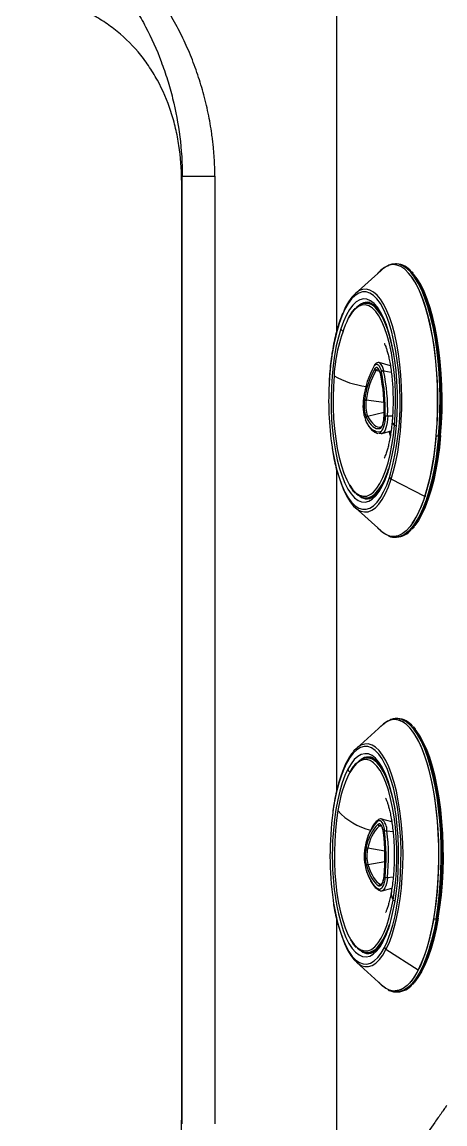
# Model space of a CAD drawing. Extents: x 398 to 508, y 623 to 782.
# Drawn here: x 458.9 to 464.03, y 707.91 to 721.27 of the extents above; entities that cross this region are included whole.
import ezdxf

# ---------------------------------------------------------------- set-up
doc = ezdxf.new("R2010")
doc.units = 0
doc.header["$MEASUREMENT"] = 0
doc.layers.add('GEOMETRY', color=2, linetype='Continuous', lineweight=25)

msp = doc.modelspace()

# ---------------------------------------------------------------- linework, layer by layer
at = {"layer": 'GEOMETRY'}
for p, q in [((462.714, 722.039), (462.714, 717.511)), ((460.835, 719.351), (460.835, 707.959)), ((460.844, 719.399), (461.239, 719.399)), ((460.844, 707.911), (460.844, 719.399)), ((461.239, 719.399), (461.239, 707.911)), ((463.443, 718.338), (463.43, 718.338)), ((463.255, 718.258), (462.941, 717.976)), ((463.644, 718.227), (463.634, 718.238)), ((463.119, 717.861), (463.071, 717.861)), ((463.369, 717.101), (463.233, 717.14)), ((463.233, 717.14), (463.239, 717.137)), ((463.195, 717.047), (463.237, 717.036)), ((463.288, 717.04), (463.38, 717.024)), ((463.291, 716.659), (463.076, 716.684)), ((463.093, 716.493), (463.293, 716.538)), ((463.336, 716.495), (463.395, 716.496)), ((463.268, 716.283), (463.377, 716.314)), ((463.35, 716.309), (463.368, 716.257)), ((463.966, 716.252), (463.953, 716.252)), ((463.348, 715.861), (463.337, 715.822)), ((462.714, 715.849), (462.714, 711.936)), ((463.337, 715.81), (463.349, 715.85)), ((463.357, 715.747), (463.371, 715.791)), ((463.786, 715.519), (463.378, 715.726)), ((463.071, 715.499), (463.119, 715.499)), ((463.795, 715.529), (463.787, 715.518)), ((462.941, 715.384), (463.255, 715.102)), ((463.43, 715.023), (463.443, 715.023)), ((463.435, 715.023), (463.43, 715.023)), ((463.445, 712.826), (463.441, 712.826)), ((463.458, 712.826), (463.445, 712.826)), ((463.27, 712.746), (462.956, 712.464)), ((463.134, 712.349), (463.086, 712.349)), ((463.386, 711.574), (463.264, 711.608)), ((463.383, 711.591), (463.377, 711.576)), ((463.236, 711.527), (463.261, 711.52)), ((463.327, 711.463), (463.401, 711.455)), ((463.302, 711.219), (463.095, 711.253)), ((463.097, 711.056), (463.303, 711.094)), ((463.245, 710.817), (463.263, 710.822)), ((463.334, 710.899), (463.403, 710.905)), ((463.269, 710.737), (463.387, 710.771)), ((462.714, 710.399), (462.714, 706.229)), ((463.936, 710.395), (463.923, 710.395)), ((463.296, 710.051), (463.328, 710.118)), ((463.086, 709.987), (463.134, 709.987)), ((463.707, 709.776), (463.315, 710.025)), ((462.956, 709.872), (463.27, 709.59)), ((463.647, 709.607), (463.652, 709.614)), ((463.445, 709.511), (463.458, 709.511))]:
    msp.add_line(p, q, dxfattribs=at)
at = {"layer": 'GEOMETRY', "flags": 128}
for points in [[(463.924, 716.255), (463.935, 716.404), (463.941, 716.555), (463.942, 716.707), (463.939, 716.859), (463.932, 717.009), (463.919, 717.157), (463.903, 717.3), (463.882, 717.438), (463.857, 717.57), (463.828, 717.694), (463.796, 717.81), (463.76, 717.916), (463.721, 718.011), (463.68, 718.095), (463.636, 718.167), (463.59, 718.226), (463.543, 718.272), (463.494, 718.305), (463.445, 718.323), (463.395, 718.328), (463.346, 718.318), (463.296, 718.295), (463.248, 718.257), (463.212, 718.22)], [(463.953, 716.252), (463.964, 716.402), (463.97, 716.554), (463.971, 716.707), (463.968, 716.86), (463.961, 717.011), (463.948, 717.16), (463.932, 717.304), (463.911, 717.443), (463.886, 717.575), (463.857, 717.7), (463.824, 717.817), (463.788, 717.923), (463.749, 718.019), (463.707, 718.103), (463.663, 718.176), (463.617, 718.235), (463.57, 718.281), (463.521, 718.314), (463.471, 718.333), (463.429, 718.338)], [(463.966, 716.252), (463.977, 716.402), (463.983, 716.554), (463.984, 716.707), (463.981, 716.86), (463.973, 717.011), (463.961, 717.16), (463.945, 717.304), (463.924, 717.443), (463.899, 717.575), (463.87, 717.7), (463.837, 717.817), (463.801, 717.923), (463.762, 718.019), (463.72, 718.103), (463.676, 718.176), (463.63, 718.235), (463.622, 718.244)], [(463.787, 715.518), (463.82, 715.63), (463.85, 715.752), (463.876, 715.881), (463.898, 716.017), (463.916, 716.159), (463.93, 716.305), (463.939, 716.454), (463.943, 716.606), (463.943, 716.757), (463.939, 716.909), (463.929, 717.058), (463.916, 717.204), (463.898, 717.346), (463.876, 717.482), (463.85, 717.611), (463.82, 717.732), (463.786, 717.844), (463.749, 717.946), (463.71, 718.038), (463.667, 718.118), (463.634, 718.17)], [(463.978, 716.258), (463.989, 716.405), (463.995, 716.555), (463.996, 716.707), (463.993, 716.858), (463.986, 717.007), (463.974, 717.154), (463.957, 717.296), (463.936, 717.434), (463.912, 717.565), (463.883, 717.688), (463.851, 717.803), (463.815, 717.908), (463.777, 718.003), (463.736, 718.086), (463.692, 718.158), (463.651, 718.211)], [(463.355, 717.62), (463.323, 717.707), (463.287, 717.788), (463.247, 717.857), (463.206, 717.913), (463.163, 717.956), (463.119, 717.984), (463.074, 717.999), (463.029, 717.998), (462.984, 717.984), (462.94, 717.955), (462.897, 717.912), (462.856, 717.856), (462.817, 717.787), (462.78, 717.705), (462.747, 717.613)], [(462.994, 718.013), (462.987, 718.009), (462.944, 717.978), (462.902, 717.934), (462.861, 717.877), (462.822, 717.807), (462.794, 717.744)], [(463.378, 715.726), (463.408, 715.827), (463.434, 715.938), (463.457, 716.056), (463.476, 716.18), (463.49, 716.31), (463.5, 716.443), (463.506, 716.579), (463.507, 716.715), (463.503, 716.852), (463.496, 716.987), (463.483, 717.118), (463.467, 717.245), (463.446, 717.366), (463.421, 717.48), (463.393, 717.586), (463.361, 717.683), (463.327, 717.769), (463.289, 717.845), (463.25, 717.908), (463.208, 717.959), (463.165, 717.996), (463.121, 718.02), (463.076, 718.03), (463.032, 718.027), (462.994, 718.013)], [(463.322, 717.593), (463.321, 717.598), (463.287, 717.682), (463.25, 717.753), (463.211, 717.813), (463.17, 717.858), (463.127, 717.891), (463.084, 717.908), (463.041, 717.912), (462.997, 717.901), (462.954, 717.876), (462.913, 717.836), (462.873, 717.784), (462.835, 717.718), (462.799, 717.64), (462.767, 717.551)], [(463.119, 717.873), (463.097, 717.871), (463.064, 717.861)], [(463.129, 717.817), (463.108, 717.828), (463.066, 717.84), (463.024, 717.838), (462.981, 717.821), (462.94, 717.789), (462.9, 717.744), (462.862, 717.685), (462.858, 717.678)], [(463.143, 717.859), (463.14, 717.859), (463.119, 717.861)], [(463.419, 716.381), (463.427, 716.508), (463.431, 716.638), (463.431, 716.768), (463.425, 716.897), (463.415, 717.023), (463.4, 717.145), (463.381, 717.261), (463.357, 717.37), (463.33, 717.47), (463.299, 717.561), (463.266, 717.64), (463.229, 717.707), (463.191, 717.761), (463.15, 717.802), (463.129, 717.817)], [(463.411, 717.24), (463.41, 717.244), (463.388, 717.353), (463.363, 717.454), (463.334, 717.546), (463.301, 717.627), (463.267, 717.698), (463.229, 717.757), (463.19, 717.803), (463.189, 717.805)], [(462.767, 717.551), (462.738, 717.451), (462.712, 717.343), (462.691, 717.227), (462.674, 717.104), (462.661, 716.977), (462.653, 716.846), (462.649, 716.713), (462.651, 716.579), (462.656, 716.447), (462.667, 716.317), (462.682, 716.192), (462.701, 716.073), (462.725, 715.96), (462.752, 715.856), (462.783, 715.762), (462.817, 715.679), (462.854, 715.607), (462.893, 715.548), (462.934, 715.502), (462.976, 715.47), (463.02, 715.452), (463.063, 715.448), (463.107, 715.459), (463.149, 715.485), (463.191, 715.524), (463.231, 715.577), (463.269, 715.642), (463.305, 715.72), (463.337, 715.81)], [(463.349, 715.85), (463.366, 715.909), (463.391, 716.017), (463.413, 716.134), (463.43, 716.256), (463.443, 716.384), (463.451, 716.515), (463.455, 716.648), (463.453, 716.781), (463.447, 716.913), (463.437, 717.043), (463.422, 717.168), (463.402, 717.288), (463.379, 717.4), (463.351, 717.504), (463.322, 717.593)], [(463.172, 717.101), (463.184, 717.114), (463.196, 717.121), (463.208, 717.121), (463.22, 717.115), (463.232, 717.102), (463.242, 717.083), (463.251, 717.059), (463.259, 717.03)], [(463.248, 717.007), (463.242, 717.03), (463.234, 717.05), (463.226, 717.065), (463.217, 717.075), (463.207, 717.08), (463.197, 717.08), (463.187, 717.075), (463.178, 717.064)], [(463.221, 717.061), (463.22, 717.061), (463.211, 717.061), (463.203, 717.056), (463.195, 717.047)], [(462.686, 716.98), (462.677, 716.852), (462.673, 716.723), (462.674, 716.592), (462.679, 716.463), (462.69, 716.337), (462.705, 716.215), (462.724, 716.099), (462.747, 715.99), (462.774, 715.89), (462.805, 715.8), (462.839, 715.72), (462.87, 715.663)], [(463.243, 716.301), (463.22, 716.299), (463.197, 716.303), (463.174, 716.312), (463.151, 716.327), (463.129, 716.348), (463.108, 716.375), (463.088, 716.407), (463.068, 716.444)], [(463.076, 716.478), (463.094, 716.442), (463.114, 716.412), (463.134, 716.387), (463.155, 716.367), (463.176, 716.352), (463.198, 716.343), (463.22, 716.34), (463.242, 716.342)], [(463.093, 716.493), (463.111, 716.459), (463.13, 716.429), (463.15, 716.405), (463.17, 716.385), (463.191, 716.371), (463.212, 716.362), (463.234, 716.359), (463.255, 716.361)], [(463.242, 716.342), (463.251, 716.347), (463.261, 716.357), (463.269, 716.372), (463.277, 716.391), (463.283, 716.414), (463.288, 716.441), (463.291, 716.469), (463.293, 716.499)], [(463.306, 716.496), (463.304, 716.459), (463.3, 716.424), (463.294, 716.391), (463.286, 716.362), (463.277, 716.338), (463.266, 716.32), (463.255, 716.307), (463.243, 716.301)], [(463.336, 716.495), (463.334, 716.454), (463.329, 716.416), (463.323, 716.38), (463.314, 716.349), (463.304, 716.323), (463.292, 716.303), (463.28, 716.289), (463.266, 716.282)], [(463.133, 715.546), (463.164, 715.571), (463.204, 715.617), (463.242, 715.675), (463.278, 715.747), (463.31, 715.83), (463.34, 715.924), (463.366, 716.027), (463.388, 716.139), (463.405, 716.257), (463.419, 716.381)], [(463.266, 716.282), (463.243, 716.28), (463.227, 716.282)], [(463.35, 716.309), (463.357, 716.3), (463.369, 716.284)], [(463.924, 716.255), (463.909, 716.11), (463.89, 715.97), (463.866, 715.836), (463.839, 715.709), (463.808, 715.59), (463.773, 715.481), (463.735, 715.382), (463.695, 715.293), (463.652, 715.217), (463.607, 715.154), (463.56, 715.103), (463.511, 715.066), (463.462, 715.042), (463.413, 715.033), (463.363, 715.037), (463.314, 715.056), (463.265, 715.088), (463.218, 715.134), (463.212, 715.141)], [(463.953, 716.252), (463.938, 716.107), (463.919, 715.966), (463.895, 715.831), (463.867, 715.703), (463.836, 715.584), (463.801, 715.474), (463.763, 715.374), (463.722, 715.285), (463.679, 715.209), (463.634, 715.145), (463.586, 715.094), (463.538, 715.056), (463.489, 715.032), (463.439, 715.023), (463.435, 715.023)], [(463.966, 716.252), (463.951, 716.107), (463.931, 715.966), (463.908, 715.831), (463.88, 715.703), (463.849, 715.584), (463.814, 715.474), (463.776, 715.374), (463.735, 715.285), (463.692, 715.209), (463.646, 715.145), (463.626, 715.121)], [(463.978, 716.258), (463.963, 716.113), (463.944, 715.974), (463.921, 715.841), (463.894, 715.714), (463.863, 715.597), (463.828, 715.488), (463.791, 715.389), (463.75, 715.302), (463.708, 715.226), (463.665, 715.166)], [(463.978, 716.258), (463.979, 716.257), (463.979, 716.256), (463.979, 716.255), (463.977, 716.254), (463.975, 716.253), (463.973, 716.253), (463.969, 716.253), (463.966, 716.252)], [(462.662, 716.116), (462.668, 716.08), (462.69, 715.96), (462.717, 715.848), (462.747, 715.746), (462.781, 715.653), (462.817, 715.572), (462.856, 715.503), (462.898, 715.447), (462.941, 715.405), (462.985, 715.376), (463.03, 715.362), (463.075, 715.362), (463.12, 715.376), (463.164, 715.405), (463.207, 715.448), (463.248, 715.504), (463.287, 715.574), (463.324, 715.655), (463.357, 715.747)], [(462.731, 715.8), (462.738, 715.774), (462.77, 715.677), (462.805, 715.591), (462.842, 715.516), (462.882, 715.452), (462.923, 715.402), (462.966, 715.364), (463.01, 715.34), (463.012, 715.34)], [(463.012, 715.34), (463.055, 715.33), (463.099, 715.333), (463.144, 715.351), (463.187, 715.382), (463.23, 715.426), (463.27, 715.483), (463.309, 715.553), (463.345, 715.634), (463.378, 715.726)], [(462.87, 715.663), (462.875, 715.653), (462.914, 715.599), (462.954, 715.559), (462.996, 715.532), (463.038, 715.52), (463.081, 715.523), (463.123, 715.54), (463.133, 715.546)], [(463.119, 715.487), (463.097, 715.489), (463.064, 715.499)], [(463.119, 715.499), (463.141, 715.501), (463.151, 715.503)], [(463.895, 710.399), (463.916, 710.537), (463.933, 710.68), (463.945, 710.827), (463.953, 710.977), (463.957, 711.129), (463.956, 711.281), (463.95, 711.433), (463.94, 711.582), (463.925, 711.727), (463.906, 711.868), (463.883, 712.002), (463.856, 712.13), (463.825, 712.249), (463.791, 712.359), (463.753, 712.459), (463.713, 712.548), (463.67, 712.625), (463.625, 712.69), (463.578, 712.742), (463.53, 712.78), (463.481, 712.805), (463.432, 712.816), (463.382, 712.812), (463.333, 712.795), (463.284, 712.763), (463.237, 712.718), (463.227, 712.708)], [(463.707, 709.776), (463.748, 709.863), (463.786, 709.961), (463.821, 710.069), (463.852, 710.186), (463.88, 710.312), (463.904, 710.446), (463.923, 710.585), (463.939, 710.729), (463.95, 710.878), (463.956, 711.028), (463.958, 711.18), (463.956, 711.332), (463.948, 711.482), (463.937, 711.63), (463.921, 711.773), (463.9, 711.912), (463.876, 712.044), (463.847, 712.169), (463.816, 712.285), (463.78, 712.392), (463.742, 712.488), (463.701, 712.573), (463.657, 712.646), (463.612, 712.706), (463.565, 712.753), (463.516, 712.787), (463.467, 712.807), (463.418, 712.813), (463.368, 712.805), (463.319, 712.783), (463.271, 712.747), (463.27, 712.746)], [(463.923, 710.395), (463.945, 710.533), (463.962, 710.677), (463.974, 710.825), (463.982, 710.976), (463.986, 711.129), (463.985, 711.282), (463.979, 711.434), (463.969, 711.584), (463.954, 711.73), (463.935, 711.872), (463.912, 712.007), (463.884, 712.136), (463.853, 712.256), (463.819, 712.366), (463.781, 712.467), (463.741, 712.556), (463.697, 712.634), (463.652, 712.699), (463.605, 712.751), (463.557, 712.79), (463.508, 712.815), (463.458, 712.825), (463.445, 712.826)], [(463.936, 710.395), (463.957, 710.533), (463.974, 710.677), (463.987, 710.825), (463.995, 710.976), (463.999, 711.129), (463.997, 711.282), (463.992, 711.434), (463.981, 711.584), (463.967, 711.73), (463.948, 711.872), (463.924, 712.007), (463.897, 712.136), (463.866, 712.256), (463.832, 712.366), (463.794, 712.467), (463.753, 712.556), (463.71, 712.634), (463.665, 712.699), (463.641, 712.727)], [(463.949, 710.404), (463.97, 710.541), (463.987, 710.683), (463.999, 710.829), (464.007, 710.979), (464.011, 711.129), (464.01, 711.281), (464.004, 711.431), (463.994, 711.579), (463.979, 711.724), (463.96, 711.863), (463.937, 711.997), (463.91, 712.124), (463.88, 712.243), (463.846, 712.352), (463.809, 712.452), (463.768, 712.54), (463.726, 712.617), (463.683, 712.679)], [(463.328, 712.22), (463.307, 712.265), (463.268, 712.336), (463.227, 712.394), (463.184, 712.438), (463.141, 712.469), (463.096, 712.486), (463.051, 712.488), (463.006, 712.475), (462.961, 712.448), (462.918, 712.408), (462.877, 712.353), (462.838, 712.286)], [(463.341, 712.07), (463.338, 712.08), (463.304, 712.164), (463.267, 712.237), (463.229, 712.297), (463.188, 712.344), (463.146, 712.377), (463.103, 712.396), (463.059, 712.4), (463.016, 712.391), (462.973, 712.366), (462.931, 712.328), (462.891, 712.276), (462.853, 712.211)], [(462.956, 712.464), (462.926, 712.433), (462.918, 712.424)], [(463.315, 710.025), (463.352, 710.104), (463.386, 710.193), (463.416, 710.293), (463.444, 710.401), (463.467, 710.518), (463.487, 710.641), (463.502, 710.769), (463.513, 710.902), (463.519, 711.037), (463.522, 711.174), (463.519, 711.31), (463.512, 711.446), (463.501, 711.578), (463.485, 711.706), (463.465, 711.829), (463.441, 711.944), (463.414, 712.052), (463.383, 712.151), (463.349, 712.24), (463.312, 712.317), (463.273, 712.383), (463.232, 712.437), (463.189, 712.477), (463.146, 712.504), (463.101, 712.518), (463.057, 712.517), (463.012, 712.503), (462.968, 712.475), (462.956, 712.464)], [(463.147, 712.303), (463.124, 712.316), (463.081, 712.328), (463.039, 712.326), (462.997, 712.309), (462.955, 712.277), (462.916, 712.232), (462.878, 712.173), (462.875, 712.168)], [(463.134, 712.361), (463.111, 712.359), (463.079, 712.349)], [(463.159, 712.347), (463.156, 712.348), (463.134, 712.349)], [(463.402, 710.626), (463.42, 710.745), (463.433, 710.868), (463.442, 710.996), (463.446, 711.125), (463.445, 711.256), (463.44, 711.385), (463.429, 711.511), (463.414, 711.633), (463.395, 711.749), (463.372, 711.858), (463.345, 711.958), (463.314, 712.049), (463.281, 712.128), (463.244, 712.195), (463.206, 712.249), (463.165, 712.29), (463.147, 712.303)], [(463.425, 711.731), (463.405, 711.833), (463.379, 711.935), (463.35, 712.027), (463.319, 712.11), (463.284, 712.181), (463.247, 712.241), (463.208, 712.288), (463.205, 712.292)], [(462.853, 712.211), (462.817, 712.134), (462.785, 712.046), (462.755, 711.947), (462.73, 711.84), (462.708, 711.724), (462.69, 711.602), (462.677, 711.474), (462.671, 711.386)], [(463.328, 710.118), (463.333, 710.13), (463.367, 710.221), (463.398, 710.323), (463.425, 710.433), (463.448, 710.552), (463.467, 710.677), (463.482, 710.808), (463.492, 710.943), (463.497, 711.08), (463.498, 711.218), (463.494, 711.356), (463.485, 711.491), (463.471, 711.624), (463.454, 711.751), (463.432, 711.871), (463.406, 711.984), (463.376, 712.088), (463.343, 712.182), (463.328, 712.22)], [(463.36, 710.326), (463.379, 710.389), (463.404, 710.497), (463.426, 710.613), (463.443, 710.735), (463.457, 710.862), (463.465, 710.993), (463.469, 711.126), (463.468, 711.259), (463.463, 711.392), (463.452, 711.521), (463.438, 711.647), (463.419, 711.767), (463.395, 711.88), (463.368, 711.985), (463.341, 712.07)], [(462.732, 711.71), (462.714, 711.592), (462.701, 711.468), (462.693, 711.341), (462.689, 711.211), (462.689, 711.081), (462.695, 710.952), (462.705, 710.826), (462.72, 710.704), (462.739, 710.587), (462.762, 710.479), (462.79, 710.378), (462.82, 710.288), (462.854, 710.209), (462.884, 710.153)], [(463.218, 711.585), (463.23, 711.59), (463.243, 711.589), (463.254, 711.58), (463.266, 711.566), (463.276, 711.546), (463.285, 711.52), (463.292, 711.49), (463.298, 711.457)], [(463.285, 711.442), (463.281, 711.469), (463.275, 711.493), (463.268, 711.514), (463.26, 711.53), (463.25, 711.542), (463.241, 711.548), (463.231, 711.549), (463.221, 711.545)], [(463.252, 711.53), (463.245, 711.53), (463.236, 711.527)], [(463.097, 711.056), (463.112, 711.011), (463.129, 710.969), (463.146, 710.931), (463.164, 710.898), (463.184, 710.87), (463.204, 710.847), (463.224, 710.829), (463.245, 710.817)], [(463.228, 710.758), (463.206, 710.771), (463.184, 710.79), (463.162, 710.815), (463.142, 710.845), (463.122, 710.881), (463.103, 710.921), (463.085, 710.966), (463.069, 711.016)], [(463.079, 711.044), (463.094, 710.996), (463.111, 710.954), (463.129, 710.915), (463.148, 710.881), (463.167, 710.853), (463.188, 710.829), (463.209, 710.811), (463.23, 710.798)], [(463.304, 710.904), (463.3, 710.87), (463.293, 710.838), (463.285, 710.81), (463.275, 710.788), (463.264, 710.771), (463.253, 710.76), (463.241, 710.755), (463.228, 710.758)], [(463.23, 710.798), (463.24, 710.796), (463.25, 710.8), (463.259, 710.808), (463.268, 710.822), (463.276, 710.84), (463.283, 710.863), (463.288, 710.888), (463.292, 710.916)], [(463.245, 710.817), (463.254, 710.815), (463.257, 710.816)], [(463.334, 710.899), (463.329, 710.861), (463.322, 710.826), (463.313, 710.796), (463.302, 710.772), (463.29, 710.753), (463.277, 710.741), (463.269, 710.737)], [(463.375, 710.767), (463.377, 710.762), (463.383, 710.746)], [(462.675, 710.622), (462.68, 710.586), (462.702, 710.465), (462.728, 710.352), (462.758, 710.248), (462.791, 710.155), (462.827, 710.072), (462.866, 710.001), (462.907, 709.943), (462.949, 709.898), (462.993, 709.868), (463.038, 709.851), (463.083, 709.849), (463.128, 709.862), (463.172, 709.888), (463.216, 709.929), (463.257, 709.983), (463.296, 710.051)], [(462.709, 710.607), (462.715, 710.57), (462.739, 710.457), (462.766, 710.352), (462.796, 710.257), (462.83, 710.173), (462.866, 710.1), (462.905, 710.04), (462.946, 709.993), (462.988, 709.96), (463.031, 709.941), (463.075, 709.936), (463.118, 709.946), (463.161, 709.97), (463.203, 710.009), (463.243, 710.06), (463.281, 710.125)], [(463.145, 710.032), (463.179, 710.059), (463.219, 710.105), (463.257, 710.163), (463.292, 710.235), (463.325, 710.318), (463.355, 710.412), (463.38, 710.515), (463.402, 710.626)], [(463.895, 710.399), (463.869, 710.268), (463.84, 710.144), (463.808, 710.03), (463.772, 709.925), (463.733, 709.83), (463.691, 709.747), (463.647, 709.676), (463.601, 709.618), (463.554, 709.573), (463.505, 709.542), (463.456, 709.524), (463.406, 709.521), (463.357, 709.532), (463.308, 709.556), (463.26, 709.595), (463.227, 709.629)], [(463.923, 710.395), (463.898, 710.263), (463.869, 710.138), (463.836, 710.023), (463.8, 709.917), (463.761, 709.822), (463.719, 709.739), (463.674, 709.668), (463.628, 709.609), (463.581, 709.564), (463.532, 709.532), (463.482, 709.515), (463.443, 709.511)], [(463.936, 710.395), (463.911, 710.263), (463.882, 710.138), (463.849, 710.023), (463.813, 709.917), (463.773, 709.822), (463.732, 709.739), (463.687, 709.668), (463.641, 709.609), (463.634, 709.602)], [(463.949, 710.404), (463.924, 710.273), (463.895, 710.151), (463.863, 710.037), (463.827, 709.932), (463.788, 709.838), (463.747, 709.756), (463.703, 709.685), (463.66, 709.63)], [(463.949, 710.404), (463.95, 710.402), (463.95, 710.4), (463.949, 710.399), (463.948, 710.397), (463.946, 710.396), (463.943, 710.395), (463.94, 710.395), (463.936, 710.395)], [(462.74, 710.31), (462.747, 710.284), (462.778, 710.186), (462.812, 710.097), (462.849, 710.019), (462.888, 709.953), (462.929, 709.9), (462.972, 709.859), (463.016, 709.832), (463.023, 709.829)], [(462.884, 710.153), (462.89, 710.142), (462.929, 710.088), (462.969, 710.047), (463.011, 710.02), (463.053, 710.008), (463.096, 710.011), (463.138, 710.028), (463.145, 710.032)], [(463.023, 709.829), (463.06, 709.819), (463.105, 709.82), (463.149, 709.834), (463.193, 709.862), (463.235, 709.904), (463.276, 709.958), (463.315, 710.025)], [(463.134, 709.975), (463.113, 709.977), (463.079, 709.987)], [(463.134, 709.987), (463.155, 709.989), (463.166, 709.991)], [(463.707, 709.776), (463.664, 709.701), (463.619, 709.639), (463.572, 709.59), (463.524, 709.554), (463.475, 709.532), (463.426, 709.524)]]:
    msp.add_lwpolyline(points, dxfattribs=at)
at = {"layer": 'GEOMETRY'}
for centre, radius, start, end in [((463.438, 718.064), 0.267, 110.3305, 133.296), ((463.426, 718.086), 0.252, 38.8947, 86.1296), ((463.092, 717.723), 0.15, 91.0528, 128.7108), ((463.071, 717.701), 0.157, 41.2716, 139.329), ((465.483, 716.787), 2.858, 163.2007, 177.2152), ((464.622, 716.871), 1.94, 155.437, 176.7988), ((462.765, 717.619), 0.0193, 162.5872, 199.5142), ((460.058, 716.677), 3.43, 345.0387, 15.9625), ((462.807, 717.568), 0.0434, 203.4035, 251.1737), ((464.061, 716.594), 1.023, 150.3265, 173.5299), ((464.024, 716.582), 0.973, 150.3265, 173.5299), ((463.187, 717.103), 0.0152, 146.6626, 189.9163), ((463.2, 717.068), 0.0219, 191.087, 256.826), ((463.138, 717.026), 0.15, 5.5449, 47.8296), ((463.203, 717.894), 1.05, 240.4917, 262.8952), ((464.02, 716.577), 0.95, 150.3265, 173.5299), ((461.131, 716.565), 2.163, 358.2536, 11.7891), ((463.282, 717.012), 0.0289, 78.7542, 142.3223), ((461.034, 716.565), 2.273, 358.2536, 11.7891), ((461.012, 716.565), 2.324, 358.2536, 11.7891), ((466.445, 716.68), 3.825, 176.3136, 188.4821), ((463.547, 716.62), 0.511, 169.8757, 200.167), ((463.462, 716.619), 0.412, 169.8757, 200.167), ((463.077, 716.713), 0.0292, 225.7448, 268.081), ((463.436, 716.619), 0.366, 169.8757, 200.167), ((463.097, 716.471), 0.0224, 100.8969, 163.7588), ((463.329, 716.68), 0.186, 262.7652, 271.9196), ((463.452, 716.432), 0.0614, 178.7634, 237.1661), ((463.26, 716.343), 0.0189, 107.1253, 182.6646), ((463.262, 716.301), 0.0193, 179.4905, 283.6022), ((463.44, 716.423), 0.0474, 242.7915, 272.0853), ((463.954, 716.424), 0.172, 260.1878, 269.8812), ((462.622, 716.046), 0.749, 319.2616, 344.9559), ((463.355, 715.816), 0.0192, 162.3485, 199.5608), ((463.395, 715.762), 0.0402, 202.0444, 245.7683), ((463.071, 715.659), 0.157, 221.2716, 319.329), ((463.094, 715.643), 0.156, 232.0728, 268.1606), ((462.585, 715.878), 1.255, 326.7558, 343.3112), ((463.44, 715.3), 0.271, 226.8022, 247.5765), ((463.427, 715.273), 0.25, 273.5471, 322.6945), ((463.441, 712.575), 0.252, 37.3828, 86.2539), ((464.606, 711.47), 1.948, 155.2489, 173.6055), ((462.864, 712.292), 0.0271, 153.1706, 192.5779), ((463.086, 712.19), 0.156, 40.681, 138.508), ((463.107, 712.213), 0.149, 91.2842, 128.8067), ((464.243, 711.491), 1.527, 153.6636, 171.7402), ((462.895, 712.222), 0.0434, 194.4008, 248.6926), ((466.485, 711.169), 3.849, 172.2573, 188.1618), ((463.303, 712.208), 0.757, 221.1299, 256.6756), ((463.595, 711.202), 0.537, 134.6026, 170.5416), ((463.236, 711.587), 0.0178, 126.0027, 185.4085), ((463.143, 711.47), 0.184, 357.9987, 48.8842), ((463.58, 711.181), 0.511, 134.6026, 170.5416), ((463.587, 711.171), 0.499, 134.6026, 170.5416), ((463.242, 711.547), 0.021, 184.4913, 254.1795), ((463.321, 711.424), 0.0402, 81.4419, 125.2437), ((460.821, 711.15), 2.495, 354.3552, 7.0617), ((460.794, 711.15), 2.552, 354.3552, 7.0617), ((466.201, 711.167), 3.537, 176.4422, 189.1195), ((460.929, 711.15), 2.374, 354.3552, 7.0617), ((463.612, 711.16), 0.562, 166.5496, 194.8673), ((463.517, 711.16), 0.453, 166.5496, 194.8673), ((463.097, 711.278), 0.0243, 210.4889, 264.5202), ((463.486, 711.16), 0.403, 166.5496, 194.8673), ((463.1, 711.033), 0.0236, 96.8576, 153.668), ((463.251, 710.797), 0.0206, 106.4149, 177.4489), ((463.328, 710.947), 0.0485, 241.337, 277.189), ((463.247, 710.756), 0.0183, 175.8021, 244.1779), ((463.533, 710.707), 0.154, 171.4436, 211.8494), ((463.425, 710.647), 0.0305, 223.392, 274.2732), ((463.924, 710.49), 0.0954, 252.2274, 269.7457), ((462.654, 710.524), 0.73, 318.792, 344.6013), ((462.171, 710.681), 1.242, 333.4266, 343.3792), ((463.308, 710.131), 0.0272, 153.1391, 192.5286), ((463.086, 710.147), 0.156, 220.681, 318.508), ((463.109, 710.132), 0.157, 232.1929, 268.3608), ((463.337, 710.061), 0.0415, 193.6361, 239.0361), ((463.472, 709.811), 0.299, 227.5085, 241.608), ((463.442, 709.759), 0.248, 273.6407, 320.7827)]:
    msp.add_arc(centre, radius, start, end, dxfattribs=at)
for points, knots in [([(461.239, 719.399), (461.239, 719.411), (461.239, 719.433), (461.239, 719.467), (461.238, 719.501), (461.237, 719.535), (461.235, 719.569), (461.234, 719.603), (461.231, 719.637), (461.229, 719.672), (461.226, 719.706), (461.223, 719.74), (461.22, 719.775), (461.216, 719.809), (461.212, 719.844), (461.207, 719.879), (461.198, 719.944), (461.183, 720.039), (461.159, 720.165), (461.131, 720.291), (461.088, 720.457), (461.024, 720.661), (460.933, 720.899), (460.827, 721.13), (460.705, 721.354), (460.569, 721.569), (460.414, 721.776), (460.245, 721.969), (460.088, 722.119), (459.954, 722.23), (459.847, 722.309), (459.738, 722.382), (459.647, 722.436), (459.577, 722.474), (459.528, 722.499), (459.479, 722.523), (459.43, 722.545), (459.38, 722.566), (459.33, 722.586), (459.28, 722.604), (459.229, 722.621), (459.178, 722.637), (459.144, 722.647), (459.127, 722.652)], [0, 0, 0, 0, 0.007982, 0.015983, 0.024005, 0.032048, 0.040115, 0.048206, 0.056322, 0.064464, 0.072634, 0.080832, 0.089059, 0.097317, 0.105607, 0.113929, 0.122285, 0.15247, 0.182966, 0.213815, 0.24506, 0.306308, 0.368398, 0.430139, 0.491862, 0.555051, 0.61727, 0.681081, 0.74312, 0.775972, 0.808204, 0.839887, 0.871099, 0.884341, 0.897487, 0.910543, 0.923515, 0.936411, 0.949238, 0.962003, 0.974713, 0.987377, 1, 1, 1, 1]), ([(459.054, 722.436), (459.132, 722.414), (459.206, 722.385), (459.35, 722.32), (459.419, 722.283), (459.52, 722.221), (459.552, 722.2), (459.617, 722.155), (459.648, 722.131), (459.741, 722.058), (459.8, 722.007), (459.911, 721.899), (459.963, 721.843), (460.063, 721.726), (460.111, 721.666), (460.179, 721.573), (460.201, 721.541), (460.244, 721.477), (460.265, 721.444), (460.326, 721.346), (460.364, 721.279), (460.471, 721.075), (460.534, 720.935), (460.615, 720.718), (460.641, 720.645), (460.687, 720.496), (460.708, 720.421), (460.765, 720.19), (460.795, 720.035), (460.834, 719.721), (460.845, 719.561), (460.844, 719.399)], [0, 0, 0, 0, 0.0625, 0.0625, 0.125, 0.125, 0.15625, 0.15625, 0.1875, 0.1875, 0.25, 0.25, 0.3125, 0.3125, 0.375, 0.375, 0.40625, 0.40625, 0.4375, 0.4375, 0.5, 0.5, 0.625, 0.625, 0.6875, 0.6875, 0.75, 0.75, 0.875, 0.875, 1, 1, 1, 1]), ([(460.835, 719.351), (460.835, 719.494), (460.824, 719.634), (460.793, 719.842), (460.78, 719.911), (460.756, 720.014), (460.747, 720.048), (460.728, 720.116), (460.718, 720.15), (460.663, 720.317), (460.608, 720.444), (460.509, 720.626), (460.473, 720.684), (460.415, 720.77), (460.395, 720.798), (460.353, 720.853), (460.331, 720.88), (460.22, 721.011), (460.122, 721.104), (459.962, 721.228), (459.906, 721.266), (459.791, 721.337), (459.732, 721.369), (459.551, 721.454), (459.425, 721.499), (459.263, 721.538), (459.231, 721.545), (459.165, 721.558), (459.132, 721.564), (459.033, 721.578), (458.967, 721.585), (458.901, 721.588)], [0, 0, 0, 0, 0.125, 0.125, 0.1875, 0.1875, 0.21875, 0.21875, 0.25, 0.25, 0.375, 0.375, 0.4375, 0.4375, 0.46875, 0.46875, 0.5, 0.5, 0.625, 0.625, 0.6875, 0.6875, 0.75, 0.75, 0.875, 0.875, 0.90625, 0.90625, 0.9375, 0.9375, 1, 1, 1, 1]), ([(463.429, 718.336), (463.419, 718.336), (463.391, 718.336), (463.359, 718.328), (463.338, 718.317), (463.333, 718.315)], [0, 0, 0, 0, 0.310887, 0.843421, 1, 1, 1, 1]), ([(463.089, 717.872), (463.096, 717.872), (463.112, 717.872), (463.139, 717.861), (463.171, 717.839), (463.204, 717.806), (463.238, 717.76), (463.271, 717.703), (463.299, 717.643), (463.315, 717.598), (463.322, 717.579)], [0, 0, 0, 0, 0.099281, 0.234917, 0.363791, 0.500458, 0.634784, 0.768989, 0.903802, 1, 1, 1, 1]), ([(462.787, 717.734), (462.776, 717.707), (462.762, 717.672), (462.749, 717.634), (462.746, 717.625)], [0, 0, 0, 0, 0.772833, 1, 1, 1, 1]), ([(462.94, 717.797), (462.932, 717.79), (462.911, 717.769), (462.884, 717.732), (462.866, 717.699), (462.86, 717.687)], [0, 0, 0, 0, 0.273381, 0.740685, 1, 1, 1, 1]), ([(462.746, 717.625), (462.741, 717.609), (462.726, 717.561), (462.703, 717.475), (462.68, 717.366), (462.661, 717.264), (462.653, 717.197), (462.649, 717.17)], [0, 0, 0, 0, 0.125174, 0.36436, 0.603046, 0.841262, 1, 1, 1, 1]), ([(463.295, 717.372), (463.296, 717.372), (463.296, 717.372), (463.302, 717.359), (463.312, 717.335), (463.324, 717.3), (463.338, 717.253), (463.352, 717.195), (463.365, 717.127), (463.378, 717.049), (463.388, 716.962), (463.396, 716.87), (463.4, 716.773), (463.402, 716.674), (463.4, 716.575), (463.396, 716.495), (463.392, 716.448), (463.391, 716.434)], [0, 0, 0, 0, 0.040604, 0.0956, 0.15325, 0.214183, 0.278649, 0.346576, 0.417652, 0.491426, 0.567391, 0.645033, 0.723868, 0.803443, 0.883335, 0.96306, 1, 1, 1, 1]), ([(462.649, 717.17), (462.647, 717.157), (462.64, 717.104), (462.632, 717.023), (462.628, 716.955), (462.626, 716.929)], [0, 0, 0, 0, 0.171629, 0.686999, 1, 1, 1, 1]), ([(463.243, 717.135), (463.242, 717.136), (463.235, 717.141), (463.218, 717.143), (463.196, 717.136), (463.183, 717.123), (463.176, 717.114), (463.175, 717.112)], [0, 0, 0, 0, 0.0355677, 0.3132065, 0.6048899, 0.8938929, 1, 1, 1, 1]), ([(463.221, 717.061), (463.221, 717.061), (463.221, 717.061), (463.228, 717.056), (463.237, 717.038), (463.244, 717.018), (463.247, 717.005), (463.248, 717.002)], [0, 0, 0, 0, 0.092078, 0.36198, 0.646178, 0.937798, 1, 1, 1, 1]), ([(463.069, 716.435), (463.074, 716.425), (463.089, 716.396), (463.115, 716.355), (463.15, 716.317), (463.184, 716.292), (463.208, 716.285), (463.218, 716.282)], [0, 0, 0, 0, 0.120348, 0.352041, 0.584808, 0.816945, 1, 1, 1, 1]), ([(463.292, 716.499), (463.291, 716.492), (463.291, 716.47), (463.286, 716.435), (463.278, 716.399), (463.268, 716.374), (463.258, 716.362), (463.256, 716.361), (463.256, 716.361)], [0, 0, 0, 0, 0.101203, 0.295008, 0.487355, 0.675309, 0.855049, 1, 1, 1, 1]), ([(463.391, 716.434), (463.389, 716.417), (463.385, 716.371), (463.375, 716.297), (463.362, 716.217), (463.348, 716.147), (463.333, 716.089), (463.319, 716.044), (463.307, 716.013), (463.299, 715.994), (463.295, 715.986), (463.295, 715.988), (463.296, 715.988)], [0, 0, 0, 0, 0.069209, 0.199507, 0.32751, 0.45218, 0.572717, 0.688428, 0.787527, 0.881806, 0.972275, 1, 1, 1, 1]), ([(462.662, 716.099), (462.667, 716.067), (462.679, 715.997), (462.7, 715.9), (462.716, 715.838), (462.724, 715.81)], [0, 0, 0, 0, 0.303265, 0.679653, 1, 1, 1, 1]), ([(463.337, 715.822), (463.332, 715.807), (463.317, 715.765), (463.292, 715.702), (463.26, 715.637), (463.227, 715.584), (463.193, 715.542), (463.16, 715.512), (463.129, 715.494), (463.106, 715.487), (463.093, 715.488), (463.089, 715.488)], [0, 0, 0, 0, 0.067634, 0.19515, 0.322118, 0.448306, 0.573672, 0.698598, 0.824008, 0.953115, 1, 1, 1, 1]), ([(462.872, 715.653), (462.88, 715.639), (462.9, 715.606), (462.923, 715.576), (462.939, 715.563), (462.941, 715.561)], [0, 0, 0, 0, 0.3742202, 0.9220614, 1, 1, 1, 1]), ([(463.638, 715.128), (463.644, 715.133), (463.651, 715.139), (463.658, 715.148), (463.659, 715.15)], [0, 0, 0, 0, 0.832694, 1, 1, 1, 1]), ([(463.34, 715.043), (463.345, 715.04), (463.367, 715.029), (463.4, 715.022), (463.427, 715.024), (463.437, 715.024)], [0, 0, 0, 0, 0.16162, 0.7166, 1, 1, 1, 1]), ([(463.441, 712.826), (463.424, 712.825), (463.396, 712.823), (463.37, 712.812), (463.36, 712.808)], [0, 0, 0, 0, 0.608846, 1, 1, 1, 1]), ([(463.679, 712.69), (463.672, 712.7), (463.664, 712.712), (463.655, 712.721), (463.654, 712.722)], [0, 0, 0, 0, 0.871875, 1, 1, 1, 1]), ([(462.916, 712.42), (462.907, 712.409), (462.884, 712.382), (462.86, 712.341), (462.843, 712.311), (462.84, 712.304)], [0, 0, 0, 0, 0.315784, 0.847864, 1, 1, 1, 1]), ([(462.84, 712.304), (462.833, 712.291), (462.815, 712.254), (462.786, 712.184), (462.754, 712.093), (462.726, 711.994), (462.702, 711.886), (462.683, 711.786), (462.673, 711.72), (462.67, 711.694)], [0, 0, 0, 0, 0.084782, 0.247759, 0.410114, 0.571864, 0.733149, 0.894086, 1, 1, 1, 1]), ([(462.957, 712.287), (462.951, 712.282), (462.931, 712.263), (462.904, 712.227), (462.885, 712.192), (462.877, 712.178)], [0, 0, 0, 0, 0.217294, 0.681527, 1, 1, 1, 1]), ([(463.104, 712.361), (463.114, 712.36), (463.133, 712.359), (463.164, 712.344), (463.197, 712.318), (463.232, 712.279), (463.265, 712.229), (463.297, 712.168), (463.322, 712.11), (463.336, 712.07), (463.341, 712.057)], [0, 0, 0, 0, 0.140211, 0.270329, 0.408938, 0.541584, 0.673016, 0.804636, 0.936981, 1, 1, 1, 1]), ([(463.31, 711.862), (463.31, 711.861), (463.311, 711.859), (463.318, 711.844), (463.329, 711.818), (463.341, 711.78), (463.355, 711.731), (463.369, 711.671), (463.382, 711.6), (463.394, 711.52), (463.404, 711.433), (463.411, 711.34), (463.415, 711.242), (463.416, 711.143), (463.414, 711.044), (463.408, 710.947), (463.399, 710.854), (463.39, 710.783), (463.383, 710.743), (463.381, 710.731)], [0, 0, 0, 0, 0.043755, 0.091078, 0.140805, 0.193404, 0.24903, 0.307571, 0.368732, 0.432113, 0.497274, 0.563784, 0.631232, 0.699238, 0.767445, 0.835419, 0.90278, 0.969157, 1, 1, 1, 1]), ([(463.225, 711.601), (463.219, 711.596), (463.201, 711.582), (463.173, 711.55), (463.141, 711.501), (463.113, 711.441), (463.087, 711.373), (463.072, 711.321), (463.065, 711.296)], [0, 0, 0, 0, 0.0959704, 0.2760399, 0.4588866, 0.6423952, 0.8251436, 1, 1, 1, 1]), ([(463.266, 711.607), (463.26, 711.609), (463.246, 711.612), (463.233, 711.605), (463.225, 711.601)], [0, 0, 0, 0, 0.418592, 1, 1, 1, 1]), ([(463.253, 711.53), (463.252, 711.53), (463.252, 711.53), (463.259, 711.525), (463.268, 711.508), (463.277, 711.48), (463.282, 711.455), (463.284, 711.441), (463.284, 711.439)], [0, 0, 0, 0, 0.0815187, 0.291397, 0.510925, 0.737785, 0.9692449, 1, 1, 1, 1]), ([(463.069, 711.01), (463.073, 710.997), (463.085, 710.959), (463.107, 710.902), (463.136, 710.844), (463.168, 710.797), (463.202, 710.761), (463.227, 710.747), (463.239, 710.74)], [0, 0, 0, 0, 0.094957, 0.276673, 0.459043, 0.642351, 0.826609, 1, 1, 1, 1]), ([(463.291, 710.918), (463.29, 710.911), (463.288, 710.89), (463.281, 710.86), (463.271, 710.832), (463.26, 710.817), (463.258, 710.816), (463.257, 710.816)], [0, 0, 0, 0, 0.122958, 0.356963, 0.587007, 0.807903, 1, 1, 1, 1]), ([(463.239, 710.74), (463.244, 710.738), (463.254, 710.734), (463.265, 710.737), (463.27, 710.739)], [0, 0, 0, 0, 0.50343, 1, 1, 1, 1]), ([(463.381, 710.731), (463.378, 710.717), (463.372, 710.678), (463.359, 710.622), (463.344, 710.565), (463.33, 710.524), (463.319, 710.495), (463.312, 710.48), (463.309, 710.473), (463.31, 710.475), (463.31, 710.475)], [0, 0, 0, 0, 0.09576, 0.268839, 0.436528, 0.597282, 0.734571, 0.865344, 0.991244, 1, 1, 1, 1]), ([(462.674, 710.611), (462.678, 710.583), (462.689, 710.515), (462.708, 710.417), (462.725, 710.351), (462.734, 710.319)], [0, 0, 0, 0, 0.272839, 0.650049, 1, 1, 1, 1]), ([(463.36, 710.337), (463.352, 710.313), (463.336, 710.261), (463.31, 710.197), (463.291, 710.159), (463.283, 710.143)], [0, 0, 0, 0, 0.319472, 0.710128, 1, 1, 1, 1]), ([(462.886, 710.143), (462.892, 710.132), (462.911, 710.1), (462.934, 710.07), (462.951, 710.054), (462.955, 710.051)], [0, 0, 0, 0, 0.30037, 0.844494, 1, 1, 1, 1]), ([(463.283, 710.143), (463.278, 710.133), (463.261, 710.102), (463.233, 710.06), (463.2, 710.021), (463.167, 709.995), (463.136, 709.98), (463.116, 709.974), (463.105, 709.976), (463.105, 709.976)], [0, 0, 0, 0, 0.094929, 0.272177, 0.448476, 0.624406, 0.801719, 0.986261, 1, 1, 1, 1]), ([(463.343, 709.536), (463.36, 709.528), (463.392, 709.514), (463.426, 709.512), (463.442, 709.511)], [0, 0, 0, 0, 0.523963, 1, 1, 1, 1]), ([(464.051, 708.134), (464.043, 708.122), (464.035, 708.112), (464.021, 708.09), (464.015, 708.082), (464.003, 708.065), (463.996, 708.055), (463.962, 708.007), (463.934, 707.969), (463.853, 707.853), (463.798, 707.776), (463.632, 707.542), (463.52, 707.384), (463.181, 706.903), (462.949, 706.573), (462.714, 706.229)], [0, 0, 0, 0, 0.03125, 0.03125, 0.046875, 0.046875, 0.0625, 0.0625, 0.125, 0.125, 0.25, 0.25, 0.5, 0.5, 1, 1, 1, 1]), ([(458.901, 705.722), (459.034, 705.729), (459.164, 705.748), (459.357, 705.795), (459.42, 705.814), (459.515, 705.847), (459.546, 705.859), (459.608, 705.884), (459.639, 705.898), (459.79, 705.969), (459.904, 706.039), (460.064, 706.161), (460.115, 706.205), (460.19, 706.276), (460.214, 706.3), (460.261, 706.35), (460.284, 706.376), (460.395, 706.506), (460.473, 706.619), (460.557, 706.771), (460.573, 706.802), (460.604, 706.865), (460.618, 706.897), (460.66, 706.993), (460.684, 707.058), (460.728, 707.191), (460.747, 707.259), (460.771, 707.361), (460.779, 707.396), (460.792, 707.466), (460.798, 707.501), (460.824, 707.676), (460.835, 707.817), (460.835, 707.959)], [0, 0, 0, 0, 0.125, 0.125, 0.1875, 0.1875, 0.21875, 0.21875, 0.25, 0.25, 0.375, 0.375, 0.4375, 0.4375, 0.46875, 0.46875, 0.5, 0.5, 0.625, 0.625, 0.65625, 0.65625, 0.6875, 0.6875, 0.75, 0.75, 0.8125, 0.8125, 0.84375, 0.84375, 0.875, 0.875, 1, 1, 1, 1])]:
    msp.add_open_spline(points, degree=3, knots=knots, dxfattribs=at)
for points in [[(460.835, 719.351), (460.838, 719.367), (460.841, 719.383), (460.844, 719.399)], [(460.844, 707.911), (460.841, 707.927), (460.838, 707.943), (460.835, 707.959)]]:
    msp.add_open_spline(points, degree=3, dxfattribs=at)

doc.saveas('drawing.dxf')
